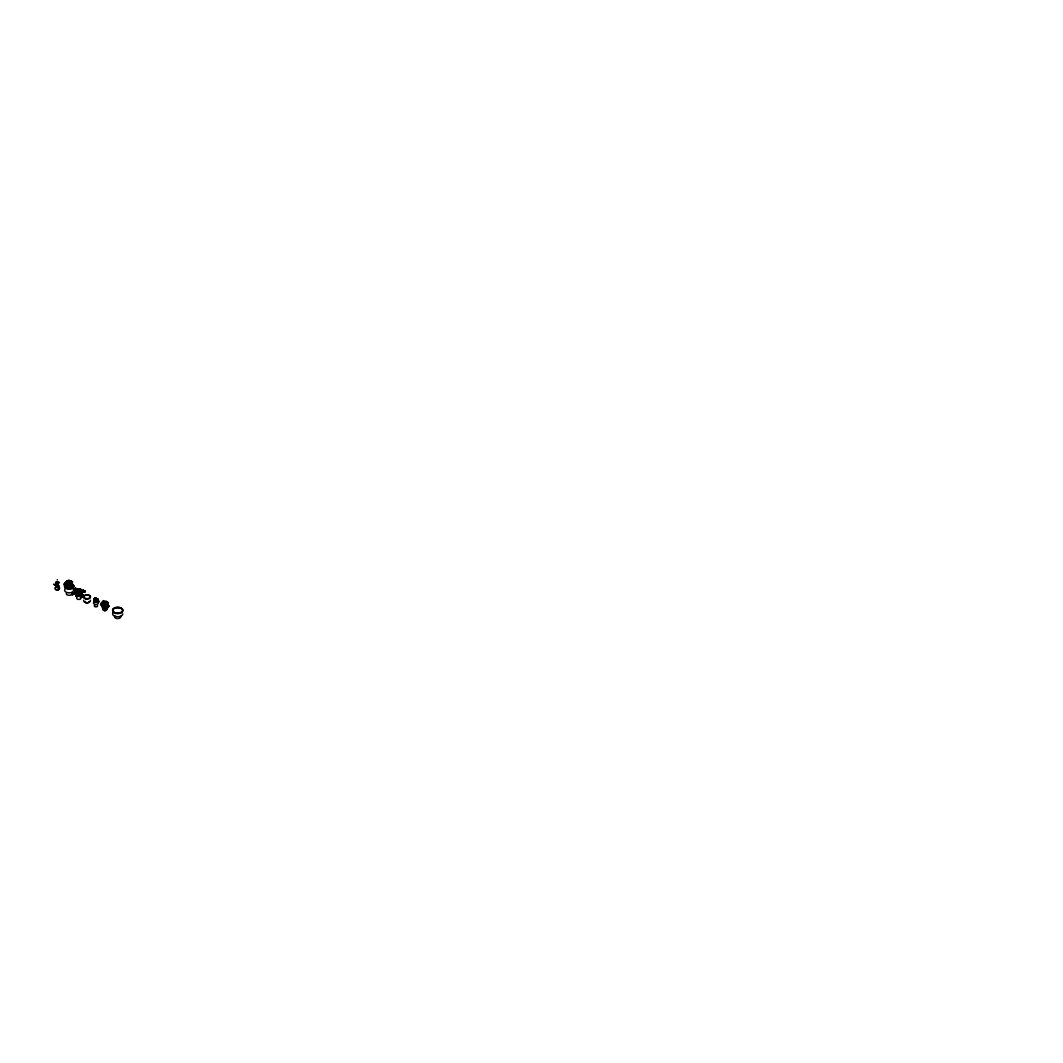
<?xml version="1.0" encoding="UTF-8"?>
<svg xmlns="http://www.w3.org/2000/svg" width="1063" height="1063" viewBox="0 0 1063 1063"><rect width="100%" height="100%" fill="white"/><g stroke="black" fill="none" stroke-linecap="round" stroke-linejoin="round"><path stroke-width="1.5" d="M69.959 585.075A7.122 5.474 23.8 0 1 70.317 583.773C71.939 579.548 72.988 585.793 71.952 584.956A1.953 1.076 67.6 0 0 72.297 586.258C72.098 588.091 70.291 586.324 70.145 585.793A1.342 1.262 -41.6 0 1 70.796 585.381M67.992 586.165L68.019 586.989L68.431 585.461A1.488 1.395 -49.3 0 1 68.537 586.577L67.992 586.165A13.248 8.863 -47.6 0 0 67.899 587.042L67.62 587.773A3.827 2.153 -64.4 0 0 67.527 586.736M72.35 587.387L70.849 585.075A1.9 1.794 -41.6 0 0 70.012 585.726L70.623 586.749L70.278 585.965A2.06 1.953 -41.6 0 1 70.902 585.301M105.702 603.957L106.566 603.558L106.074 604.103A7.029 5.395 23.8 0 0 105.702 606.069L105.755 606.455A2.06 1.953 -41.6 0 1 106.38 605.737A1.342 1.262 -41.6 0 0 105.715 606.149L105.596 606.096A1.9 1.794 -41.6 0 1 106.42 605.445C109.569 610.468 106.885 603.744 109.024 606.415M70.596 583.879L71.513 584.371L71.115 583.348A1.448 0.771 48.5 0 0 70.663 582.936L70.158 580.863L72.497 581.953L68.138 580.278L70.703 582.152L69.547 581.023M104.971 602.601L105.157 604.103A13.248 2.976 -82.3 0 1 105.264 606.867L105.343 605.99A12.889 2.897 -82.3 0 0 105.171 603.452L104.772 601.658L106.22 602.415A1.555 0.784 3.9 0 1 105.729 601.817L105.516 602.07A7.707 3.003 -70 0 0 104.918 605.804L104.945 606.96A8.823 7.321 -10.6 0 0 104.267 603.027M72.816 594.084C69.759 595.652 76.084 594.031 74.197 592.782L75.26 593.606L74.689 592.662L75.3 593.805L74.53 594.004M68.776 586.311L68.936 586.165A2.006 1.847 86 0 0 68.71 586.776L68.723 587.201A5.036 3.003 -61.6 0 0 68.71 586.284L68.816 585.965A2.153 1.98 86 0 0 68.338 586.696L68.457 587.374A1.953 1.807 86 0 1 69.002 586.151A1.382 1.302 -49.3 0 0 68.577 585.035L70.57 588.091L70.331 586.909A4.903 2.644 41.7 0 1 70.278 586.324L70.424 586.138M85.213 591.732L84.243 590.749L84.136 591.466A4.97 3.92 -24.9 0 0 81.718 591.825L80.894 592.224L80.496 591.201L80.894 592.211M104.307 607.159L104.36 607.598A5.036 3.003 -61.6 0 0 103.576 604.94C105.051 602.92 106.911 603.12 104.825 604.183C102.965 604.913 107.19 603.412 104.652 603.771M103.098 602.668L103.018 603.678A1.395 0.997 -51.8 0 0 103.324 603.173L103.377 602.987A1.688 1.209 -51.8 0 0 103.443 602.429L103.363 603.611L104.108 603.186A8.663 7.189 -10.6 0 1 104.865 606.176L104.147 605.405A1.382 1.302 -49.3 0 1 104.506 606.521L103.961 605.764A1.488 1.395 -49.3 0 1 104.108 606.933L103.882 606.601A5.847 5.116 34.6 0 0 102.221 602.761L101.995 604.369L102.473 602.283L100.892 603.797L103.43 601.778A1.953 1.86 82.3 0 1 104.227 601.432L103.443 601.313A1.581 1.515 82.3 0 1 104.426 601.126L104.931 602.15L105.396 601.631A1.488 0.744 3.9 0 0 105.516 602.296L106.008 602.894A1.382 1.329 -58.4 0 0 105.41 601.844M83.592 591.573L83.299 590.403L83.725 591.759M94.248 599.001C94.913 596.609 98.195 600.436 98.009 599.838C99.763 597.991 91.644 599.877 95.431 598.11C91.298 599.612 97.597 598.496 95.59 600.05C91.577 602.748 98.62 596.715 97.198 600.103M97.73 599.452L97.929 600.542A2.126 1.236 0 0 0 94.873 599.598L95.936 598.509L98.022 599.745M97.397 598.695L94.753 599.519A2.113 1.222 0 0 1 98.048 600.449A2.113 1.222 0 0 1 94.886 601.512A2.113 1.222 0 0 1 94.886 599.399C94.62 599.147 98.899 599.598 95.338 598.07M75.048 593.632L73.839 592.848M83.233 590.43C83.299 592.171 84.402 591.985 84.429 590.802L84.92 591.719L83.964 590.59M77.161 592.702C81.984 590.204 82.17 593.872 82.409 590.483C82.781 592.118 82.954 592.41 82.688 590.457L84.123 591.732L83.791 590.536L83.685 591.44M96.029 601.499C94.766 601.352 96.68 601.472 96.627 600.369C95.657 600.754 95.138 598.934 97.211 599.705C98.155 603.306 96.68 598.31 95.896 598.177M104.666 605.153L104.626 606.03M96.574 599.824C95.325 600.263 95.537 597.486 96.148 598.323M96.228 599.864C96.374 599.492 92.481 601.817 95.138 599.891M97.198 598.907L95.045 599.439A1.967 1.129 0 0 1 97.902 600.449A1.967 1.129 0 0 1 94.966 601.432L95.032 601.366A1.967 1.129 0 0 1 94.966 599.466L94.846 599.519A2.126 1.236 0 0 0 94.873 601.724A2.126 1.236 0 0 0 98.075 600.661L97.291 598.894L96.64 599.585M102.5 603.332L102.513 603.85A1.448 1.036 -51.8 0 0 102.885 603.346L103.27 602.655A1.98 1.887 82.3 0 1 104.32 601.764A1.874 1.781 82.3 0 0 103.164 602.415L103.536 601.326A2.219 0.771 -43.9 0 0 103.138 601.087L103.244 601.472A2.525 0.89 -43.9 0 0 102.819 601.419L102.314 601.698A2.299 0.811 -43.9 0 1 103.005 601.764L100.852 603.811M96.268 601.02L95.085 601.153L96.162 601.166M74.038 593.433L74.038 594.19L73.52 592.955L74.556 593.725M73.746 594.257L73.095 593.167L74.078 593.858M68.258 583.215A12.889 8.624 -47.6 0 0 67.939 585.115A13.248 8.863 -47.6 0 1 68.019 584.251L68.311 583.135A1.369 1.302 82.3 0 1 68.71 582.83L67.793 583.242L67.873 582.072A1.688 1.209 -51.8 0 1 67.806 582.617L67.753 582.803A1.395 0.997 -51.8 0 1 67.447 583.308L67.687 582.285A1.98 1.887 82.3 0 1 68.736 581.408A1.874 1.781 82.3 0 0 67.594 582.046C67.979 580.451 67.128 581.315 68.643 581.062A1.953 1.86 82.3 0 0 67.926 581.381L66.398 581.7A1.874 1.063 -59.2 0 1 66.663 582.471L64.046 584.185L64.883 583.255A1.475 0.837 -59.2 0 1 65.149 583.454L65.042 582.723A1.462 0.837 -59.2 0 1 65.587 582.896L66.477 581.806M78.091 594.204L78.795 594.044L77.546 594.363L76.177 592.822L77.519 594.416L75.539 592.662L76.217 593.845L75.885 592.729L78.609 594.35L76.151 594.204M66.61 582.444C63.209 588.105 66.663 580.823 67.873 580.943A1.581 1.515 82.3 0 1 68.856 580.757L69.361 581.78M67.899 586.032L67.952 586.935L67.461 586.431A1.329 1.315 72.7 0 1 67.487 587.64C67.314 586.218 66.849 587.892 66.371 587.746C63.66 588.663 68.975 584.424 67.766 587.374A7.853 6.232 -31 0 0 67.793 585.952M73.453 586.045L72.922 585.939A1.329 0.731 67.6 0 1 72.762 585.447L70.251 583.986A5.036 4.013 -5.5 0 0 69.613 585.168L69.228 585.926L67.992 584.584A5.036 3.003 -61.6 0 1 68.404 585.142M74.835 593.672C76.35 594.43 82.196 593.181 75.898 591.134L78.941 589.553L76.935 591.214L78.954 592.357L80.562 590.882L77.586 594.31A5.78 1.222 -81.2 0 0 76.868 595.891L76.629 596.728M95.564 599.346C95.962 598.522 96.574 598.615 95.006 600.05M84.907 591.121C85.558 592.41 84.389 590.643 84.163 591.427M73.4 594.257L73.028 593.22L73.506 594.39M103.616 606.056L103.722 607.279L102.712 607.411A3.162 2.458 -29.4 0 0 103.058 609.378L106.832 609.378A3.162 2.458 29.4 0 0 107.164 607.411C107.15 606.388 105.489 607.77 106.619 605.897A2.498 1.448 0 0 1 107.177 606.335M75.38 593.845L74.875 592.636L75.26 593.606M68.258 583.255C68.245 584.836 70.251 583.76 69.361 582.351A1.369 0.731 48.5 0 1 69.759 581.953L69.108 581.102L69.387 582.232M71.739 585.195L68.816 582.737A2.219 1.887 52.3 0 0 68.377 583.76L68.63 584.225A1.475 1.249 52.3 0 1 68.949 583.109A2.525 2.153 52.3 0 0 68.776 583.972L69.135 584.677A2.299 1.953 52.3 0 1 69.308 583.215C69.72 584.637 69.587 585.607 71.048 585.527M95.085 598.907L95.404 598.442M75.938 594.842L78.33 594.735L75.991 594.576L78.25 594.988L75.938 594.842L78.197 595.134L75.845 595.041L77.998 595.506L75.872 595.546L77.559 596.051L76.815 596.011M78.197 593.832L76.191 590.297L78.343 592.476L81.545 590.789L81.692 591.985L81.359 590.842L77.347 592.941L78.981 593.274M67.673 587.467L67.726 586.749A7.707 6.112 -31 0 0 67.7 586.058M78.144 595.267L75.898 594.908L77.479 595.36M96.255 599.612L95.192 599.705L96.534 599.625M67.527 582.378L67.474 583.135M106.752 603.027L106.818 603.571A1.555 0.824 75.9 0 1 107.071 602.761A1.501 0.797 75.9 0 0 106.925 603.691C109.423 606.84 106.526 596.489 104.214 604.674M69.268 586.245L69.507 586.829A5.036 4.013 -5.5 0 1 69.387 586.457M95.643 599.2L96.574 598.628L96.348 599.373M72.311 594.868L72.497 593.872M73.041 594.31L72.523 593.752L72.988 594.363M103.922 602.562L103.443 603.239A1.422 1.355 82.3 0 1 104.041 602.562L103.51 602.641M66.663 581.421L67.275 581.036A2.525 0.89 -43.9 0 1 67.673 581.102L67.567 580.717A2.219 0.771 -43.9 0 1 67.952 580.956L65.242 583.454L66.371 582.976A7.853 6.232 -31 0 1 67.673 585.275A7.707 6.112 -31 0 0 66.743 583.614L66.398 582.869L66.132 583.906A1.555 1.183 87.4 0 1 65.534 584.929L64.511 585.872L66.677 584.743L66.916 582.697L65.813 584.942L66.69 585.394A2.192 1.874 -59.3 0 0 65.972 585.221L65.441 585.447A1.993 1.714 -59.3 0 1 66.597 585.726L67.221 585.567A1.382 0.957 -61.4 0 0 66.584 586.191L67.275 586.151A3.827 2.153 -64.4 0 0 67.049 585.779L66.996 585.288A1.927 1.648 -59.3 0 0 66.145 584.863L64.511 585.859L66.863 584.477A1.714 1.196 -61.4 0 1 67.846 584.251L68.218 584.929M79.805 589.726L78.835 589.194C81.718 587.068 77.851 597.061 78.396 591.427C78.662 585.793 73.387 592.742 77.2 589.434L75.646 590.829L78.941 589.566L75.991 591.294L80.615 590.058L77.2 592.157L75.353 591.254C75.074 592.822 75.965 592.702 75.393 591.187C76.39 593.353 81.692 590.749 78.25 593.353M102.5 607.85L103.629 604.98L104.985 606.561A7.853 3.056 -70 0 1 105.835 601.326L105.383 602.203A1.501 1.435 -58.4 0 1 105.689 603.385L106.579 603.664L105.476 603.518M66.119 583.986L65.773 584.105M95.258 597.898L95.258 597.818M96.374 601.206L94.952 600.715L95.404 599.386M102.101 602.841C98.208 608.129 102.766 601.047 101.291 604.568M68.71 586.776L69.188 587.839L69.773 587.082A1.329 1.236 86 0 0 69.627 587.56L70.53 588.065M68.67 584.278L69.321 581.102M69.48 582.723L70.118 583.029A1.501 1.435 -58.4 0 0 69.786 581.926L69.813 581.846M106.938 602.575L106.606 602.761A1.475 0.784 75.9 0 1 106.925 602.309L107.855 604.475M95.564 599.559C95.298 598.004 96.786 599.466 95.165 598.814M72.869 585.182L73.573 585.979L71.354 583.321A1.501 0.797 75.9 0 1 71.5 582.391A1.555 0.824 75.9 0 0 71.248 583.202L71.181 582.657A1.688 0.89 75.9 0 1 71.367 582.205L69.215 580.398L68.497 582.311M95.976 598.748L96.547 598.775M69.56 581.594C71.128 581.7 70.304 582.218 69.666 580.89C70.809 582.484 70.384 581.395 69.826 582.444A1.688 0.904 48.5 0 1 70.238 582.458L70.397 582.511A1.395 0.744 48.5 0 1 70.849 582.776L70.437 582.524A1.382 1.329 -58.4 0 0 69.839 581.474L69.866 581.687M66.849 583.082L66.291 585.049L67.607 584.53A2.046 1.435 -61.4 0 0 66.956 584.809L66.531 585.421A1.927 1.342 -61.4 0 1 67.607 584.849A1.967 1.369 -61.4 0 0 66.57 585.647L66.663 585.713A2.033 1.754 -59.3 0 0 65.972 585.633L65.109 586.431L65.906 586.789A1.355 1.169 -59.3 0 0 65.441 586.789L65.135 587.892M102.712 607.651A2.498 1.448 0 0 0 104.546 608.421L105.33 608.421A2.498 1.448 0 0 0 107.177 607.651L107.895 607.73M68.856 587.268L68.816 587.68A5.847 1.887 61.6 0 1 69.135 585.673L69.108 585.846M78.542 593.845L77.812 591.759L78.941 593.3L77.971 593.3M74.038 588.875L74.795 589.168A5.288 3.056 60 0 1 76.642 590.802C79.499 594.044 79.632 592.237 77.745 593.313M57.322 579.614L57.296 579.946M66.305 582.551L66.384 582.511A2.219 1.262 -59.2 0 0 66.132 581.979L65.614 582.032A2.073 1.183 -59.2 0 1 66.185 582.723A2.099 1.196 -59.2 0 0 65.454 582.245L65.268 583.428M69.879 583.295L70.118 584.331M70.331 583.986L70.158 584.172A1.714 0.877 56.4 0 0 70.464 585.115M95.843 598.828L95.391 599.293M98.726 600.861L97.955 599.187M71.859 582.391L71.354 581.939A1.475 0.784 75.9 0 0 71.035 582.391L71.354 581.793L70.503 583.733A7.029 5.395 23.8 0 0 70.158 585.022L69.6 585.075M105.41 601.844L107.164 602.469L105.888 604.129A7.122 5.474 23.8 0 0 105.596 606.84L106.247 606.096M78.928 593.3L77.732 592.981A2.392 1.382 0 0 1 81.24 594.111A2.392 1.382 0 0 1 77.652 595.307A2.392 1.382 0 0 1 77.652 592.928L79.977 591.254C78.396 592.862 74.848 591.506 79.167 590.098L76.363 591.759L80.536 590.457L76.111 591.44L79.047 591.852L76.27 592.224L75.407 591.174L77.453 591.971L80.536 590.457L76.842 592.357L80.243 591.227C76.788 592.171 77.519 594.058 79.831 592.025L80.496 590.975C78.994 592.888 75.513 593.074 79.007 590.749L77.426 591.958L82.01 590.895L81.492 591.918L81.466 590.749L79.273 591.998L81.705 590.776L81.147 592.436M78.356 593.393L80.19 591.427L80.868 592.623L80.163 591.48L77.984 591.214L79.818 590.55M67.992 586.896L66.863 587.401L68.059 584.61M77.134 590.59L80.31 591.134L78.117 591.865L79.007 590.789L76.735 591.174L80.403 590.948L78.941 593.034L77.307 592.29C82.794 591.746 73.546 593.181 80.137 591.52M77.36 592.343L78.968 593.114L81.426 590.709C82.608 592.49 81.652 592.118 82.369 591.267M79.791 592.955L80.668 590.842L79.007 592.051L76.735 591.227L80.562 590.257L77.36 591.852L75.739 590.975L78.489 592.423L79.898 591.347C75.5 593.765 80.722 593.539 79.911 591.28L79.632 593.287L80.456 590.948L77.174 590.722L79.3 590.297C78.303 591.932 75.207 591.44 77.878 590.124L77.546 590.151M79.433 592.742L78.117 593.234L80.257 591.055L78.808 592.37L76.788 591.307L78.33 591.201L76.709 591.28L79.712 592.277L78.901 592.516L75.659 591.015L78.675 589.314L75.765 590.869L77.519 589.766L77.028 590.39L80.482 590.722C77.347 594.536 80.748 592.224 76.191 590.948L77.001 592.104L75.858 591.001L76.988 592.104L75.818 592.038M79.818 592.064L77.533 592.609M77.679 592.875L78.968 593.114L79.672 591.653L77.533 591.586L79.512 590.975L77.533 591.799L75.858 591.055L78.21 592.304L79.645 591.639L77.918 592.902L78.689 592.795C80.921 591.945 76.098 591.533 79.446 590.935L78.821 591.214M81.413 590.709L79.805 591.839L80.389 592.902L80.283 590.988C80.177 593.672 75.965 592.755 79.273 592.543L79.127 593.712L77.745 594.137C74.158 592.835 80.908 594.695 76.802 593.486L79.127 593.712L77.227 593.925L75.898 592.729M79.486 593.207L80.35 590.988M68.856 581.355L69.241 580.411M85.08 591.626L84.522 590.882L84.761 591.586M77.267 592.862L79.313 592.503L79.845 591.453L78.782 593.034L78.463 591.772L77.068 592.623L79.765 592.211M79.366 593.008L80.722 592.317L80.934 590.762L79.619 591.852L81.944 590.842C80.562 591.639 80.815 593.725 80.243 591.413L80.097 592.264M94.089 599.705L94.102 599.519M80.536 592.583L79.924 591.719C80.575 594.523 79.273 591.108 81.014 590.736L81.692 592.264L80.974 590.895L80.137 591.772L80.575 590.869L77.533 591.812L76.602 591.055C78.981 593.167 80.177 593.818 77.572 591.52L76.788 591.347L78.542 593.3L79.154 592.782M77.812 592.623L80.044 591.892M80.735 591.307L81.745 592.197L81.253 590.829L80.057 591.799L81.28 590.749C80.921 592.543 83.618 592.197 81.917 590.616L82.648 591.905L82.608 590.483L81.413 591.971M80.124 591.772L80.562 591.373M73.839 589.008L75.035 588.849M80.257 591.055L79.021 592.197L79.938 592.436M80.522 591.719L80.921 590.762L80.283 591.785M77.041 591.599L76.576 590.975L77.386 591.533L80.615 590.058L78.37 589.646L79.074 589.965L77.094 590.496L80.443 590.762L77.24 590.776L80.748 589.938L78.463 589.553L80.881 589.553L78.463 589.46L80.722 589.925L79.991 590.178M71.952 584.53L71.606 584.65A3.455 2.06 -36.3 0 0 71.208 585.261A3.508 2.099 -36.3 0 1 71.872 584.464L72.895 585.049M107.549 605.325A1.953 1.076 67.6 0 0 107.868 606.628L107.257 605.99A1.887 1.036 67.6 0 1 107.19 605.02L109.17 606.375L108.32 605.697A1.329 0.731 67.6 0 0 108.506 606.295L107.708 606.003A2.006 1.103 67.6 0 1 107.549 605.325M107.416 607.225L107.416 606.907A2.498 1.448 0 0 0 106.712 605.671L106.021 605.472M70.902 585.155A1.927 0.983 56.4 0 1 70.596 584.437A1.967 1.01 56.4 0 0 71.075 585.275L71.527 584.863A1.382 0.704 56.4 0 0 71.819 585.288L72.962 586.324L72.138 585.633A2.006 1.103 67.6 0 1 71.952 584.77L71.5 584.544M107.868 604.568C107.536 605.591 109.529 604.714 106.327 605.87A3.162 1.515 -67.2 0 1 106.38 606.508L106.273 606.8A3.508 2.099 -36.3 0 1 107.443 604.82L107.137 604.05L107.881 604.621M80.363 591.719L81.293 590.749L80.655 591.692M81.133 592.45L80.482 591.214L81.266 591.692L81.758 590.749L80.961 591.732M101.782 604.448L102.168 603.372L100.719 604.741M81.506 591.32L81.585 592.33L80.908 590.962L81.333 592.423L80.403 591.241L80.429 591.971M81.32 591.28L82.236 592.038L81.904 590.616L81.971 591.746M80.629 591.679L81.213 590.776M81.745 590.749L80.761 591.759L80.987 590.882M81.545 591.719L82.05 590.948M74.171 588.902L74.623 588.769M74.835 588.809L73.945 589.128L75.632 588.41L73.958 589.181L75.221 588.437L74.702 589.115M74.782 589.46L76.151 588.583L74.397 589.673L75.46 589.633L76.098 588.557L74.211 589.46L75.911 588.49L74.237 589.527L76.403 588.796L74.609 589.845L76.111 590.231L77.918 588.942L75.367 590.43L76.416 590.523L78.436 589.141L76.563 590.722M80.961 592.596L80.416 591.241L80.589 592.397L82.25 591.094L81.506 591.918M71.407 583.6A4.518 2.604 0 0 1 73.493 586.537A4.518 2.604 0 0 1 69.108 588.45A4.624 2.671 0 0 1 64.551 586.112A4.624 2.671 0 0 1 67.966 583.202L67.939 582.272M74.197 589.447L75.686 588.464L74.158 589.38M75.154 589.752L76.23 588.65L74.49 589.686L75.619 589.779M69.135 583.135L69.334 582.644A8.823 5.674 49.8 0 0 68.178 584.916M65.149 584.384L64.086 584.185M65.308 585.208L64.564 585.779L66.929 583.481A1.448 1.036 -51.8 0 0 67.314 582.976M74.822 590.018L76.616 588.915L74.968 590.111L77.559 589.38L75.367 590.443L77.24 589.54L75.433 590.629L76.43 590.55M79.778 593.101L79.446 592.317L78.064 593.127L78.529 592.49L76.058 590.922L78.224 592.968M75.539 589.686L76.31 588.716M95.949 599.665L94.873 599.877M75.911 588.49L75.088 589.38L75.818 588.477M75.407 589.593L76.217 588.636M75.845 591.001L77.054 591.36L77.971 590.35L76.961 591.241M67.301 581.926L68.005 581.488A1.369 0.983 -51.8 0 1 68.351 582.205A1.422 1.355 82.3 0 0 67.873 582.869L67.912 583.202M76.217 590.324L76.855 589.088L75.048 590.204M77.533 591.586L78.41 591.44L77.599 592.264L76.881 591.028L78.529 590.762L76.616 591.174L80.443 590.762M77.825 590.948L77.267 590.988C78.808 591.161 75.925 591.958 79.167 590.111L77.719 591.4L76.602 591.055L77.347 591.32C79.698 590.749 75.699 593.34 75.553 591.081L76.536 592.157M79.273 590.377L76.523 591.892L79.047 590.842L77.878 591.453C76.363 589.938 78.675 593.021 76.164 590.922L77.519 592.131L79.393 591.679C78.861 593.406 74.729 591.36 77.227 591.506M77.878 590.138L76.005 591.307L79.287 590.43M77.094 591.094L77.679 592.224L79.366 591.44L78.317 592.49L76.762 592.011L79.087 590.908L76.509 591.878M66.889 587.48L66.876 586.431A1.382 0.957 -61.4 0 1 67.275 586.151M82.303 596.662L82.994 595.652L81.971 596.011M65.414 584.916L64.723 585.753M81.891 596.941L83.02 595.958L81.931 596.449M75.898 590.005L76.749 589.075L75.566 590.111M79.061 594.337L81.851 594.004L80.177 595.081L82.05 594.19L80.031 594.974L81.652 593.925L81.16 594.403M73.36 594.177L72.749 593.499L73.214 594.257M77.28 591.732L78.224 590.842M76.749 591.52L77.612 592.118L78.383 591.28L76.709 591.28M79.911 592.862L80.017 591.653L76.483 591.055L78.542 590.789M98.381 601.1L99.311 601.897M77.958 590.337L76.509 591.108L79.087 590.908L76.881 591.493M79.167 591.427L78.024 590.696L77.094 591.44L79.127 589.965L78.436 589.633L80.695 590.031M79.194 592.981L77.679 592.41L79.393 591.666M81.838 596.861L83.007 595.785M83.02 595.692L81.625 596.635L83.034 595.692L81.466 596.489L82.954 595.32L81.094 595.984L82.542 594.669L80.815 595.625L81.864 595.001M76.974 589.646L77.665 589.593L76.337 590.948L78.888 592.702C81.293 591.852 76.164 593.606 78.556 592.157L78.954 593.088M95.617 598.602L95.936 599.319L95.378 598.841M96.959 600.489L96.826 599.758M79.22 594.35L80.801 593.739C77.732 593.659 82.768 596.781 82.356 595.718M80.429 594.536L81.665 593.925L80.668 594.669M81.785 595.745L81.24 596.184L82.874 595.214L81.293 596.25L82.914 595.24M104.108 603.186L104.28 603.186A1.369 1.302 82.3 0 0 103.882 603.492L103.417 604.528A1.714 1.196 -61.4 0 0 102.58 604.781L103.071 604.86A2.046 1.435 -61.4 0 0 102.526 605.179L102.114 605.79A1.927 1.342 -61.4 0 1 103.177 605.206A1.967 1.369 -61.4 0 0 102.141 606.016L102.792 605.937A1.382 0.957 -61.4 0 0 102.154 606.548L102.845 606.521A1.382 0.957 -61.4 0 0 102.447 606.8L106.114 606.109A4.903 2.644 41.7 0 0 105.808 607.411L106.074 606.442A2.02 1.9 -41.6 0 1 106.632 605.897L106.074 605.711A2.498 1.448 0 0 0 103.802 605.711L103.483 605.844M81.638 595.546L82.648 594.842L80.961 595.812L82.715 594.895L81.08 595.971L81.612 595.532M82.143 596.33L82.967 596.064M80.376 593.712L79.34 594.456L80.217 594.097A2.033 1.183 0 0 1 80.456 595.958A2.033 1.183 0 0 1 77.4 595.931A2.033 1.183 0 0 0 80.456 595.958A2.033 1.183 0 0 0 80.217 594.257M77.639 589.553L78.157 589.022L77.32 589.327M79.765 594.762L80.682 594.164M80.629 595.413L82.13 594.27M78.755 589.354L77.798 589.859L80.908 589.566L77.001 589.553M80.044 594.376L80.961 593.725L79.579 594.629M78.689 591.878L77.878 592.769M77.838 591.865L78.875 592.835L78.13 591.905C80.044 593.526 77.107 591.998 79.167 591.347M80.336 594.496L81.373 593.765L80.15 594.416M79.579 592.118L76.921 591.586L79.326 591.148L78.224 592.144L76.602 590.975L78.848 592.822L77.572 591.52M82.05 594.23L80.429 595.253L82.13 594.27L80.522 595.32L81.133 595.014M77.041 591.878L79.605 591.307M80.815 594.762L81.944 594.19M78.024 593.021L78.914 592.197M79.3 590.855L80.469 590.563L76.47 591.015L78.197 592.29L79.34 591.227L77.612 592.144L76.576 591.546M76.988 589.965C77.719 590.098 76.337 592.835 78.197 592.078L79.366 591.44M81.492 595.386L80.908 595.758L82.755 595.054M78.13 591.918L80.044 591.692M79.353 591.932L77.413 592.436L79.406 592.37M78.104 591.852L79.207 590.988L78.17 590.191L79.353 590.736L78.782 591.068M79.353 591.307L77.107 591.905L76.563 590.975L78.423 592.37L76.443 591.055L78.343 591.161M77.732 589.739L80.854 589.673L78.596 589.314L79.22 589.726M78.396 592.729L79.326 592.157L77.971 592.503L76.735 591.161M78.715 592.995L79.3 593.127M79.393 591.732C78.928 593.752 75.659 590.962 78.29 592.304L77.386 591.878M81.731 593.951L80.562 594.616M78.29 591.041L76.443 591.055L78.117 591.068M77.825 591.4L78.954 590.776M79.14 589.899L78.077 590.483L79.22 591.201L78.051 590.457L79.034 589.792L78.024 590.377L78.782 590.762M78.582 592.304L78.343 592.928L79.313 592.157M77.4 591.413L78.356 590.869L76.536 591.068L78.383 592.995C79.007 591.015 78.728 594.416 77.891 591.971M78.503 593.181L77.453 591.347L78.476 592.357L77.24 592.025M82.303 594.496L80.655 595.493L81.306 595.187M81.014 592.157L80.801 591.041M81.452 595.333L82.542 594.762M93.863 599.691L94.394 599.957M78.489 591.759L77.546 591.958L79.605 591.174L78.914 591.453M95.045 599.466L94.673 600.343M69.68 581.328L69.826 581.262A1.488 0.744 3.9 0 0 69.945 581.939L70.251 582.059M82.25 596.542L82.98 596.223M103.483 605.538L103.868 605.472A2.498 1.448 0 0 1 106.074 605.405M82.834 596.835C81.612 596.144 83.313 598.429 81.944 595.958M67.341 581.434L67.461 581.381A2.299 0.811 -43.9 0 0 66.663 581.408M78.463 593.154C77.533 592.516 79.087 592.064 76.908 591.666L77.639 591.785M66.823 581.328L67.155 582.179M67.501 586.975L67.633 586.922A7.122 3.348 71 0 0 67.7 586.245M82.143 591.998L81.226 591.852M80.057 590.045L80.735 589.845L78.33 589.739L78.861 590.656M77.838 594.044L76.695 593.486L79.007 593.779L76.403 593.659L75.779 592.662L76.137 593.712L75.765 592.676M77.838 593.779C80.11 594.376 76.31 592.981 78.343 594.283M79.459 590.417L78.33 589.739L80.602 590.138L78.303 589.992L80.562 590.364L79.858 590.496M80.496 589.434L79.499 589.434M79.526 590.244L80.735 589.845L79.207 589.699M76.098 593.274L77.639 594.27L78.675 594.19L76.948 593.526L79.021 593.752L76.815 593.101M78.396 593.872L76.855 593.46M78.968 593.792L77.081 593.486L78.449 593.858M80.27 589.5L79.034 589.154M77.333 593.858L76.656 593.539L78.901 593.925L76.496 593.592M71.194 584.305L71.58 584.623A1.887 1.036 67.6 0 0 71.606 585.195L70.397 584.557A2.046 1.05 56.4 0 0 70.743 585.182M78.888 593.965L76.443 593.832L77.147 594.031M75.539 593.606L75.048 592.596L75.752 593.832M78.157 590.683L77.24 590.829L78.144 590.629M77.918 594.443L78.596 594.363L77.865 594.27M82.515 590.523L82.954 591.839M75.181 589.766L76.589 588.862L74.835 590.018M71.952 584.956C73.573 584.995 72.297 587.294 71.925 585.726M83.366 591.466L83.379 590.43M77.838 594.562L76.151 594.19L77.479 594.496M78.144 595.267L76.616 595.081M96.175 602.136L95.298 602.003M77.147 595.147L78.224 595.081M105.835 601.326L108.067 602.429M78.609 592.755L77.812 591.772L78.144 592.662M105.596 603.518L106.513 603.545M77.28 596.356L75.965 596.024L77.812 595.718L75.858 595.439L77.692 595.865M76.682 596.409L76.642 596.516M67.487 581.421L68.152 582.125M77.147 595.944L75.898 595.732L77.479 596.104L76.802 596.064M70.105 585.035L70.477 584.065A1.568 1.342 52.3 0 0 70.477 584.637L70.636 585.248M98.341 599.838L98.168 600.236M78.808 592.729L78.197 592.716M77.692 595.865L75.898 595.718L76.828 595.998M72.536 582.179L71.646 581.913L71.872 582.564M83.99 591.453L83.804 590.536L83.937 591.56M76.509 591.081L78.689 592.556M66.291 584.863L65.986 584.916A1.488 1.129 87.4 0 0 66.451 583.8L66.438 583.069M69.228 585.633L68.71 585.647A1.887 1.741 86 0 0 68.045 586.457L68.072 586.803M107.297 607.132L103.563 605.897M77.161 591.201L77.772 592.29M75.845 595.307L77.878 595.612L75.845 595.307L76.509 595.532M75.965 596.011L76.775 596.197M77.732 592.995L78.529 593.22M76.815 594.562L76.084 594.337L78.396 594.682L76.071 594.483L77.254 594.908M76.948 594.376L78.529 594.456L76.244 594.137M70.145 580.916L70.264 580.969A7.853 3.056 -70 0 0 70.012 581.767L70.065 581.846M72.231 584.384L71.606 582.059M76.443 593.832L78.662 594.124L77.081 594.111M103.337 601.711A8.823 7.321 -10.6 0 1 103.842 602.349L103.576 601.844A1.369 0.983 -51.8 0 1 103.882 602.283M105.675 608.567L106.26 608.9A1.86 1.076 0 0 1 106.778 609.83L106.606 610.149A1.86 1.076 0 0 1 105.237 610.72L104.652 610.72A1.86 1.076 0 0 1 103.284 610.149L103.098 609.83A1.86 1.076 0 0 1 103.616 608.9M75.194 592.37L75.221 591.466L76.005 592.25L75.141 591.506M77.679 594.217L76.27 592.835M78.037 593.845L77.28 593.499M79.486 589.247L80.854 589.447L78.755 589.221L79.366 589.553M78.968 590.271L78.277 589.925M78.901 590.496L78.25 590.138L79.34 590.749M83.259 591.812L82.701 590.443L83.299 591.599M78.596 589.314L79.672 589.938M77.094 593.872L76.35 592.915M70.397 581.979A1.555 0.784 3.9 0 1 70.145 581.448L69.666 580.89L70.596 581.993M75.779 592.051L75.247 591.36L75.872 592.051M75.898 593.699L75.3 592.649M75.539 591.081L76.151 591.971M77.28 593.898L77.001 593.234L77.559 594.044M107.137 607.491L107.084 607.398A2.498 1.448 0 0 1 105.33 608.116L104.546 608.116A2.498 1.448 0 0 1 102.712 607.345M102.832 607.305L102.473 606.907A2.498 1.448 0 0 1 102.712 606.03M102.832 607.611L102.473 607.225A2.498 1.448 0 0 1 102.712 606.335M77.519 591.36L77.958 592.436M67.381 583.042L67.554 583.893A7.122 3.348 71 0 1 67.713 585.5M67.168 583.069L67.328 583.906A7.029 3.295 71 0 1 67.474 586.205M81.798 591.799L81.479 590.736M69.507 582.949L69.587 583.733A13.248 2.976 -82.3 0 1 69.68 585.527M83.884 590.523L83.924 591.453L83.685 590.496M66.982 582.923L66.982 583.042A5.74 5.036 34.6 0 1 67.554 584.012M104.945 607L104.945 610.72M71.407 584.291A4.518 2.604 0 0 1 72.842 588.038A4.518 2.604 0 0 1 66.238 588.543A4.518 2.604 0 0 1 65.946 584.703M71.407 583.946A4.518 2.604 0 0 1 72.324 588.052A4.518 2.604 0 0 1 65.228 587.494A4.518 2.604 0 0 1 67.992 583.68M73.041 588.902A4.518 2.604 0 0 1 72.045 592.197A4.518 2.604 0 0 1 66.251 592.211A4.518 2.604 0 0 1 65.228 588.915M71.766 593.274A2.777 1.595 0 0 1 69.068 595.28A2.777 1.595 0 0 1 66.411 593.247M67.753 581.341A8.823 7.321 -10.6 0 1 68.271 581.979M69.029 583.388A8.823 7.321 -10.6 0 1 69.401 584.929M68.577 582.803A8.663 7.189 -10.6 0 1 69.254 585.022M69.427 584.849A7.853 3.056 -70 0 1 69.507 584.119M69.6 583.082A12.889 2.897 -82.3 0 1 69.773 585.62M66.092 584.451A3.508 3.109 28.4 0 1 67.035 586.364M90.315 600.236A3.402 1.967 0 0 1 87.033 602.708A3.402 1.967 0 0 1 83.738 600.236M88.8 601.671A1.834 1.063 0 0 1 86.794 603A1.834 1.063 0 0 1 85.439 601.406M122.79 613.829A5.102 2.95 0 0 1 116.359 616.673A5.102 2.95 0 0 1 113.263 612.354M120.677 616.327A3.096 1.794 0 0 1 117.275 618.56A3.096 1.794 0 0 1 115.003 615.902M98.301 602.655A2.445 1.408 0 0 1 95.311 604.382A2.445 1.408 0 0 1 94.208 602.03M97.371 605.458A1.648 0.957 0 0 1 96.773 606.747A1.648 0.957 0 0 1 94.514 606.402A1.648 0.957 0 0 1 95.112 605.099M80.35 597.326A2.126 1.222 0 0 1 80.469 598.987A2.126 1.222 0 0 1 77.626 599.2A2.126 1.222 0 0 1 77.001 597.579M58.93 587.347A2.392 1.382 0 0 1 58.784 589.38A2.392 1.382 0 0 1 55.289 589.115A2.392 1.382 0 0 1 56.047 587.135M57.987 588.663A1.488 0.85 0 0 1 58.585 589.766A1.488 0.85 0 0 1 56.738 590.204A1.488 0.85 0 0 1 55.808 589.181M103.51 608.979A1.608 0.93 0 0 0 103.35 609.537L103.51 609.817A1.608 0.93 0 0 0 104.692 610.308L105.197 610.308A1.608 0.93 0 0 0 106.366 609.817L106.526 609.537A1.608 0.93 0 0 0 106.074 608.74M71.713 583.693L71.713 583.693M107.31 605.551L107.509 606.083A2.153 1.183 67.6 0 1 107.35 605.299L107.31 605.551M57.189 582.059L57.229 586.178L55.608 582.418L57.216 586.165L53.602 584.198L57.176 586.178L58.877 582.272L57.176 586.178L56.02 582.046L57.163 586.178L58.624 582.471L57.083 586.191L57.854 582.471L57.11 586.191L57.761 582.032L57.11 586.178L56.844 582.63L56.977 586.191L56.764 581.899L56.977 586.178L56.286 582.431L57.096 586.178L57.189 582.059M79.1 591.599L78.011 590.935L79.114 591.586M101.556 604.063L101.995 603.332L101.556 604.063M76.974 595.572L78.037 595.4L76.974 595.586M68.298 586.776L68.165 587.161A8.823 5.674 49.8 0 1 68.085 586.377L68.324 586.776M75.194 588.915L75.194 588.915M75.021 588.397L73.958 589.141L75.114 588.397M82.263 596.954L82.901 596.595L82.263 596.954M82.449 594.549L81.28 595.174L82.436 594.549M106.406 603.757L105.596 603.771L106.406 603.757M80.868 589.434L79.765 589.766L80.854 589.447M80.735 589.394L79.938 589.58L80.708 589.42M78.662 594.124L77.586 594.31L78.795 594.044M77.758 594.749L78.463 594.602L77.758 594.749M70.663 581.036L72.045 581.607L70.663 581.036M78.303 592.317L77.107 591.998L78.277 592.29M82.329 591.161L82.329 591.161M84.628 598.084A3.402 1.967 0 0 0 90.315 597.207A3.402 1.967 0 0 0 86.143 594.802A3.402 1.967 0 0 0 84.628 598.084M85.332 598.748A3.402 1.967 0 0 0 90.435 597.047A3.402 1.967 0 0 0 85.332 595.346A3.402 1.967 0 0 0 85.332 598.748M115.136 613.271A5.102 2.95 0 0 0 122.79 610.72A5.102 2.95 0 0 0 115.136 608.169A5.102 2.95 0 0 0 115.136 613.271M115.136 612.979A5.102 2.95 0 0 0 122.79 610.428A5.102 2.95 0 0 0 115.136 607.877A5.102 2.95 0 0 0 115.136 612.979M115.136 612.687A5.102 2.95 0 0 0 122.79 610.135A5.102 2.95 0 0 0 115.136 607.584A5.102 2.95 0 0 0 115.136 612.687M94.992 601.631A1.9 1.103 0 0 0 97.849 600.688A1.9 1.103 0 0 0 94.992 599.731A1.9 1.103 0 0 0 94.992 601.631M77.107 594.762A2.033 1.183 0 0 0 77.121 595.665A2.033 1.183 0 0 1 77.107 594.709M56.153 586.723A1.541 0.89 0 0 0 58.731 586.324A1.541 0.89 0 0 0 56.844 585.248A1.541 0.89 0 0 0 56.153 586.723M56.472 587.161A1.541 0.89 0 0 0 58.784 586.391A1.541 0.89 0 0 0 56.472 585.554A1.541 0.89 0 0 0 56.472 587.082A1.541 0.89 0 0 0 58.784 586.311A1.541 0.89 0 0 0 56.472 585.62A1.541 0.89 0 0 0 56.472 587.161"/></g></svg>
